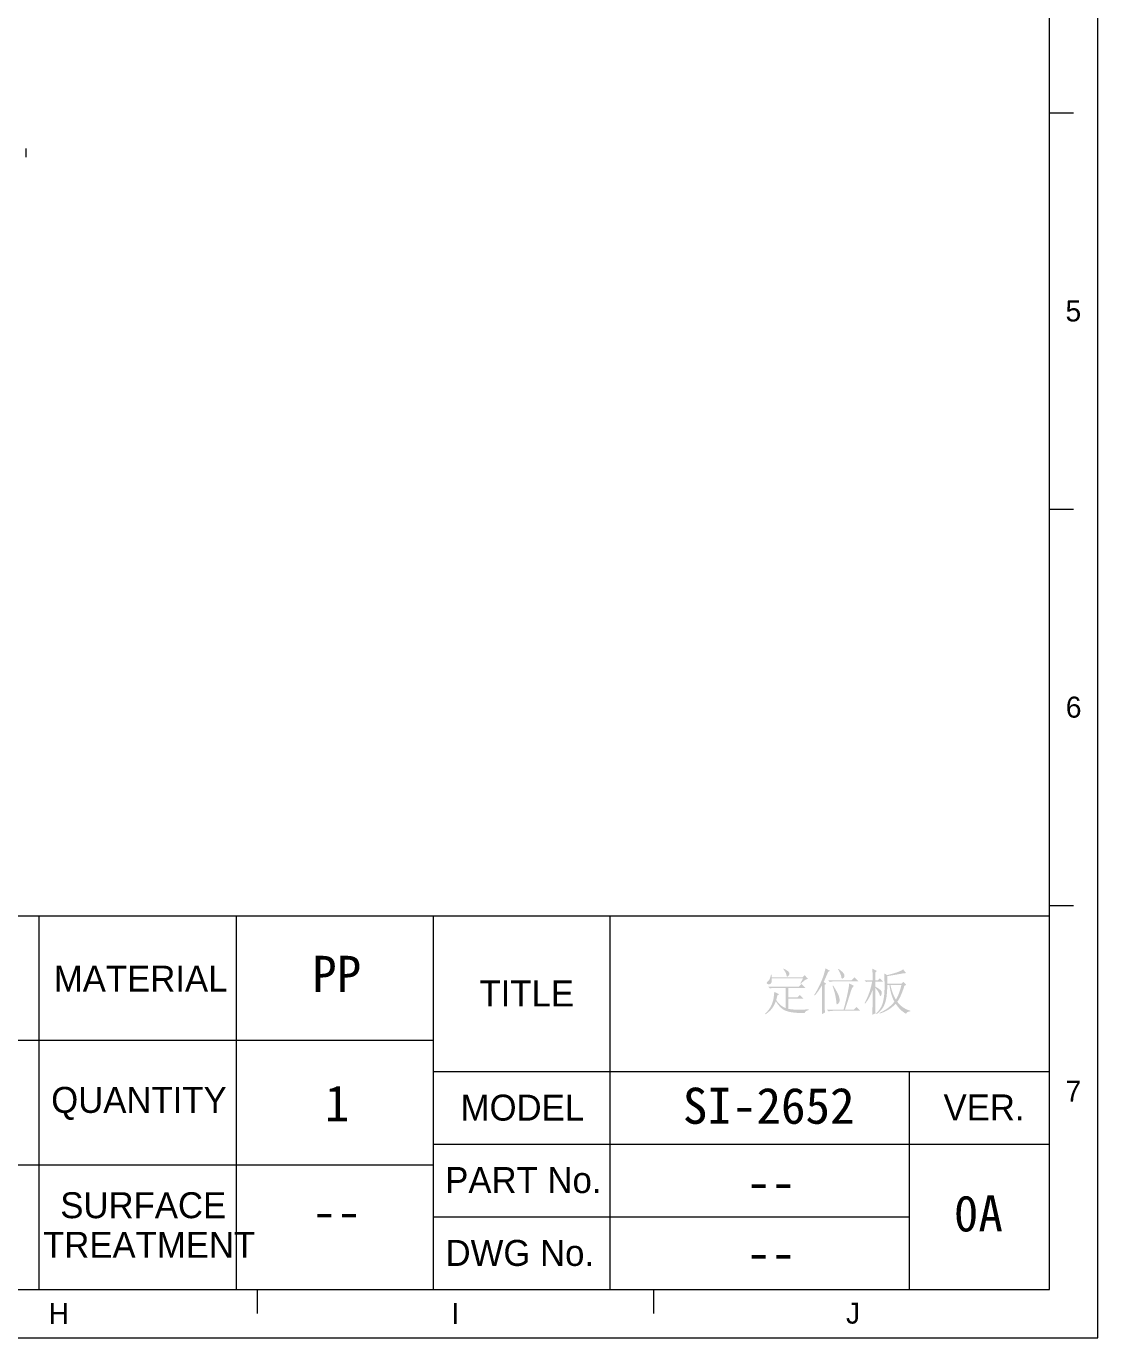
# Model space of a CAD drawing. Header units: millimetres. Extents: x 0 to 2822, y 422 to 2401.
# Drawn here: x 2077 to 2822, y 422 to 1334 of the extents above; entities that cross this region are included whole.
import ezdxf

# ---------------------------------------------------------------- set-up
doc = ezdxf.new("R2010")
doc.units = ezdxf.units.MM

msp = doc.modelspace()

# ---------------------------------------------------------------- hatches: boundary and pattern name
at = {"true_color": 0x00ffff}
h = msp.add_hatch(color=4, dxfattribs=at)
h.paths.add_polyline_path([(2599.391045, 659.660495), (2599.135246, 658.799032), (2598.913554, 657.988935), (2598.725969, 657.230101), (2598.57249, 656.522426), (2598.919938, 655.98843), (2599.280156, 655.477856), (2599.653151, 654.990717), (2600.038929, 654.527027), (2600.437498, 654.086798), (2600.848863, 653.670042), (2601.27303, 653.276774), (2601.710007, 652.907005), (2602.151271, 652.56284), (2602.588291, 652.246374), (2603.021061, 651.957606), (2603.449574, 651.696537), (2603.873823, 651.463166), (2604.293803, 651.257494), (2604.709507, 651.07952), (2605.120928, 650.929245), (2605.120928, 664.980825), (2597.481084, 664.980825), (2596.611059, 664.95521), (2595.775348, 664.878436), (2594.97395, 664.750606), (2594.206865, 664.571823), (2592.978757, 665.799379), (2614.261179, 665.799379), (2616.17114, 667.70934), (2618.899656, 664.980825), (2607.030888, 664.980825), (2607.030888, 658.296237), (2613.169773, 658.296237), (2614.943584, 660.069497), (2617.535398, 657.477682), (2607.030888, 657.477682), (2607.030888, 650.383542), (2607.983725, 650.224739), (2608.93228, 650.089391), (2609.876558, 649.977491), (2610.816566, 649.889033), (2611.752311, 649.82401), (2612.683799, 649.782416), (2613.611037, 649.764244), (2614.534031, 649.769488), (2615.444258, 649.789665), (2616.333189, 649.81629), (2617.200816, 649.849347), (2618.047132, 649.888826), (2618.872133, 649.934713), (2619.67581, 649.986994), (2620.458158, 650.045658), (2621.21917, 650.11069), (2621.21917, 649.564436), (2620.666902, 649.440981), (2620.170121, 649.274841), (2619.728815, 649.066017), (2619.342971, 648.814507), (2619.012575, 648.520314), (2618.737616, 648.183435), (2618.518079, 647.803871), (2618.353953, 647.381623), (2617.481306, 647.40117), (2616.636901, 647.425498), (2615.820739, 647.454607), (2615.03282, 647.488499), (2614.273146, 647.527174), (2613.541717, 647.570633), (2612.838534, 647.618877), (2612.163598, 647.671907), (2611.51691, 647.729723), (2610.89847, 647.792327), (2610.308279, 647.859719), (2609.746339, 647.9319), (2609.212649, 648.00887), (2608.707211, 648.090632), (2608.230025, 648.177184), (2607.781092, 648.268529), (2606.932615, 648.473246), (2606.126809, 648.712024), (2605.363662, 648.984871), (2604.643162, 649.291791), (2603.965294, 649.632792), (2603.330046, 650.00788), (2602.737406, 650.417061), (2602.18736, 650.860343), (2601.663955, 651.338996), (2601.151247, 651.853874), (2600.649237, 652.404977), (2600.157923, 652.992306), (2599.677306, 653.61586), (2599.207387, 654.275638), (2598.748164, 654.971642), (2598.299638, 655.703872), (2597.988235, 654.937537), (2597.668351, 654.207434), (2597.339978, 653.513569), (2597.003111, 652.855949), (2596.657744, 652.23458), (2596.303869, 651.649468), (2595.94148, 651.10062), (2595.570572, 650.588043), (2595.171964, 650.092517), (2594.72648, 649.594822), (2594.234113, 649.094955), (2593.694855, 648.592919), (2593.108701, 648.088712), (2592.475644, 647.582335), (2591.795678, 647.073787), (2591.068796, 646.563069), (2590.795945, 646.972622), (2591.424794, 647.588657), (2592.015293, 648.208937), (2592.567436, 648.833467), (2593.081215, 649.462254), (2593.556624, 650.095305), (2593.993657, 650.732625), (2594.392307, 651.374221), (2594.752568, 652.0201), (2595.07976, 652.667063), (2595.379214, 653.311907), (2595.650944, 653.954633), (2595.894962, 654.59524), (2596.111282, 655.233728), (2596.299916, 655.870097), (2596.460877, 656.504348), (2596.594178, 657.13648), (2596.811435, 658.402544), (2596.986161, 659.677238), (2597.11841, 660.96051), (2597.208232, 662.252309), (2600.482451, 660.6152)])
h.paths.add_polyline_path([(2603.483818, 678.0777), (2603.75667, 678.350551), (2604.374667, 678.019074), (2604.933023, 677.706775), (2605.431732, 677.413661), (2605.870787, 677.139738), (2606.250181, 676.885013), (2606.569909, 676.649492), (2606.829963, 676.433182), (2607.030337, 676.236089), (2607.190223, 676.049485), (2607.328812, 675.865044), (2607.446097, 675.682761), (2607.542072, 675.502629), (2607.61673, 675.324641), (2607.670066, 675.148792), (2607.702072, 674.975074), (2607.712742, 674.803481), (2607.674312, 674.462417), (2607.559091, 674.121352), (2607.367181, 673.780288), (2607.098688, 673.439223), (2606.952755, 673.279361), (2606.821711, 673.140835), (2606.705563, 673.023638), (2606.604317, 672.927764), (2606.517979, 672.853207), (2606.446557, 672.79996), (2606.390057, 672.768016), (2606.348484, 672.75737), (2606.218442, 672.776543), (2606.101178, 672.834066), (2605.996703, 672.929947), (2605.905031, 673.06419), (2605.826175, 673.236803), (2605.760148, 673.447793), (2605.706962, 673.697165), (2605.666631, 673.984926), (2605.542814, 674.436837), (2605.376416, 674.9058), (2605.167436, 675.391817), (2604.915875, 675.894887), (2604.621733, 676.415011), (2604.28501, 676.952187), (2603.905705, 677.506417)])
h.paths.add_polyline_path([(2615.352586, 668.118893), (2617.126396, 671.529262), (2595.434421, 671.529262), (2595.447476, 671.147431), (2595.452535, 670.786387), (2595.449599, 670.446127), (2595.438668, 670.126652), (2595.419743, 669.82796), (2595.392825, 669.550052), (2595.357915, 669.292925), (2595.315014, 669.056579), (2595.264123, 668.841014), (2595.205242, 668.646229), (2595.138372, 668.472222), (2595.063514, 668.318993), (2594.980669, 668.186541), (2594.889837, 668.074866), (2594.79102, 667.983966), (2594.684217, 667.913841), (2594.469891, 667.801856), (2594.270505, 667.704845), (2594.086066, 667.622793), (2593.916581, 667.555689), (2593.762057, 667.50352), (2593.622499, 667.466272), (2593.497915, 667.443932), (2593.38831, 667.436489), (2593.119696, 667.457788), (2592.859557, 667.52172), (2592.607893, 667.628338), (2592.364704, 667.777691), (2592.155707, 667.935296), (2592.006551, 668.067424), (2591.917134, 668.174023), (2591.887351, 668.255043), (2591.904404, 668.397853), (2591.955564, 668.55344), (2592.04083, 668.721817), (2592.160203, 668.902997), (2592.313682, 669.096993), (2592.501267, 669.303817), (2592.722959, 669.523482), (2592.978757, 669.756003), (2593.307032, 670.092623), (2593.609727, 670.488981), (2593.886841, 670.945077), (2594.138377, 671.460912), (2594.364332, 672.036484), (2594.564707, 672.671794), (2594.739503, 673.366842), (2594.888718, 674.121628), (2595.434421, 674.121628), (2595.434421, 672.347817), (2616.853545, 672.347817), (2618.353953, 673.848776), (2620.673467, 671.12026), (2620.430458, 671.107471), (2620.178923, 671.069101), (2619.918861, 671.005151), (2619.650273, 670.915622), (2619.373158, 670.800513), (2619.087517, 670.659823), (2618.793349, 670.493555), (2618.490654, 670.301706), (2618.179433, 670.084277), (2617.859685, 669.841269), (2617.53141, 669.572681), (2617.194609, 669.278512), (2616.849281, 668.958765), (2616.495427, 668.613437), (2616.133046, 668.242529), (2615.762138, 667.846042)])
h = msp.add_hatch(color=4, dxfattribs=at)
h.paths.add_polyline_path([(2630.371733, 646.69977), (2630.380128, 646.967292), (2630.388257, 647.258263), (2630.396121, 647.572682), (2630.40372, 647.910549), (2630.411054, 648.271864), (2630.418122, 648.656627), (2630.424925, 649.064839), (2630.431463, 649.496499), (2630.437735, 649.951606), (2630.443741, 650.430163), (2630.449481, 650.932167), (2630.454955, 651.457619), (2630.460163, 652.00652), (2630.465105, 652.578869), (2630.469781, 653.174666), (2630.474191, 653.793911), (2630.478334, 654.436604), (2630.48221, 655.102746), (2630.48582, 655.792335), (2630.489163, 656.505373), (2630.492239, 657.241859), (2630.495048, 658.001793), (2630.49759, 658.785176), (2630.499865, 659.592006), (2630.501873, 660.422285), (2630.503613, 661.276012), (2630.505086, 662.153187), (2630.506291, 663.053811), (2630.507229, 663.977882), (2630.507899, 664.925402), (2630.508301, 665.89637), (2630.508435, 666.890786), (2629.800545, 665.73331), (2629.10976, 664.64833), (2628.436081, 663.635839), (2627.779506, 662.695831), (2627.140036, 661.828299), (2626.517671, 661.033236), (2625.91241, 660.310637), (2625.324255, 659.660495), (2624.914702, 659.933346), (2625.555258, 660.967186), (2626.180887, 662.022323), (2626.791593, 663.098764), (2627.387385, 664.196514), (2627.968268, 665.315581), (2628.534249, 666.455972), (2629.085334, 667.617691), (2629.621529, 668.800747), (2630.134107, 669.996616), (2630.614742, 671.196767), (2631.063428, 672.401195), (2631.480158, 673.609893), (2631.864927, 674.822854), (2632.217728, 676.040072), (2632.538553, 677.26154), (2632.827397, 678.487253), (2635.965466, 676.850143), (2634.737358, 676.167739), (2634.4693, 675.564481), (2634.210829, 674.98254), (2633.961948, 674.421915), (2633.722657, 673.882607), (2633.492959, 673.364615), (2633.272855, 672.86794), (2633.062346, 672.392582), (2632.861435, 671.93854), (2632.670123, 671.505814), (2632.488411, 671.094405), (2632.316301, 670.704313), (2632.153795, 670.335537), (2632.000895, 669.988077), (2631.857601, 669.661934), (2631.723916, 669.357108), (2631.599841, 669.073598), (2633.373101, 667.846042), (2632.281694, 667.027487), (2632.281827, 666.017484), (2632.282224, 665.033862), (2632.282887, 664.07662), (2632.283815, 663.145758), (2632.285009, 662.241276), (2632.286469, 661.363174), (2632.288194, 660.511452), (2632.290186, 659.686109), (2632.292445, 658.887145), (2632.29497, 658.114561), (2632.297762, 657.368355), (2632.300821, 656.648528), (2632.304147, 655.955079), (2632.307741, 655.288008), (2632.311603, 654.647315), (2632.315732, 654.033), (2632.320129, 653.445063), (2632.324795, 652.883503), (2632.329729, 652.34832), (2632.334932, 651.839514), (2632.340404, 651.357085), (2632.346144, 650.901033), (2632.352154, 650.471357), (2632.358434, 650.068057), (2632.364983, 649.691133), (2632.371802, 649.340585), (2632.378891, 649.016413), (2632.386251, 648.718615), (2632.393881, 648.447193), (2632.401781, 648.202146), (2632.409953, 647.983474), (2632.418396, 647.791176)])
h.paths.add_polyline_path([(2641.558647, 677.94155), (2641.9682, 678.214401), (2642.44746, 677.845625), (2642.89636, 677.489639), (2643.314898, 677.146443), (2643.703073, 676.816037), (2644.060885, 676.498421), (2644.388334, 676.193594), (2644.685417, 675.901558), (2644.952135, 675.622311), (2645.188487, 675.355855), (2645.394472, 675.102188), (2645.570088, 674.861311), (2645.715336, 674.633224), (2645.830214, 674.417927), (2645.914722, 674.21542), (2645.968859, 674.025703), (2645.992623, 673.848776), (2645.997867, 673.520502), (2645.979695, 673.217807), (2645.938101, 672.940692), (2645.873078, 672.689157), (2645.78462, 672.463202), (2645.67272, 672.262826), (2645.537372, 672.088031), (2645.378569, 671.938815), (2645.216564, 671.810916), (2645.071611, 671.70007), (2644.943712, 671.606277), (2644.832866, 671.529538), (2644.739073, 671.469852), (2644.662334, 671.427219), (2644.602648, 671.401639), (2644.560015, 671.393112), (2644.398009, 671.416548), (2644.253057, 671.486862), (2644.125157, 671.604058), (2644.014312, 671.768145), (2643.920519, 671.979128), (2643.843779, 672.237014), (2643.784093, 672.541809), (2643.74146, 672.89352), (2643.617824, 673.42005), (2643.451555, 673.976443), (2643.242653, 674.562691), (2642.991118, 675.17879), (2642.69695, 675.824731), (2642.360149, 676.500509), (2641.980715, 677.206117)])
h.paths.add_polyline_path([(2634.601208, 670.301706), (2651.108452, 670.301706), (2653.018413, 672.211667), (2655.746929, 669.483151), (2638.966833, 669.483151), (2638.156762, 669.457528), (2637.363692, 669.380694), (2636.587676, 669.2527), (2635.828765, 669.073598)])
h.paths.add_polyline_path([(2637.738726, 666.345083), (2638.148279, 666.617934), (2638.563324, 665.949926), (2638.956005, 665.31016), (2639.32632, 664.698636), (2639.674266, 664.115356), (2639.999844, 663.560321), (2640.30305, 663.033531), (2640.583884, 662.534987), (2640.842343, 662.064689), (2641.078427, 661.622639), (2641.292133, 661.208838), (2641.48346, 660.823286), (2641.652406, 660.465984), (2641.79897, 660.136933), (2641.923149, 659.836133), (2642.024944, 659.563586), (2642.104351, 659.319293), (2642.23225, 658.872626), (2642.343096, 658.453704), (2642.436888, 658.062519), (2642.513628, 657.699064), (2642.573314, 657.363334), (2642.615947, 657.055322), (2642.641527, 656.775022), (2642.650054, 656.522426), (2642.638324, 656.189888), (2642.60314, 655.874404), (2642.544508, 655.575972), (2642.462434, 655.294594), (2642.356925, 655.030269), (2642.227986, 654.782998), (2642.075626, 654.552779), (2641.89985, 654.339614), (2641.719652, 654.147765), (2641.554427, 653.981496), (2641.404163, 653.840807), (2641.268846, 653.725698), (2641.148464, 653.636168), (2641.043003, 653.572219), (2640.952451, 653.533849), (2640.876794, 653.521059), (2640.7807, 653.53597), (2640.69746, 653.580711), (2640.627061, 653.655295), (2640.569492, 653.759735), (2640.524738, 653.894045), (2640.492787, 654.058236), (2640.473625, 654.252322), (2640.467241, 654.476315), (2640.426752, 654.906909), (2640.373492, 655.380136), (2640.307454, 655.895996), (2640.228634, 656.454489), (2640.137023, 657.055615), (2640.032617, 657.699374), (2639.915407, 658.385766), (2639.785388, 659.114792), (2639.634029, 659.884307), (2639.452807, 660.692172), (2639.241729, 661.538394), (2639.000802, 662.422979), (2638.730031, 663.345934), (2638.429424, 664.307266), (2638.098987, 665.306979)])
h.paths.add_polyline_path([(2649.335193, 668.118893), (2652.609411, 666.345083), (2652.455835, 666.246497), (2652.302272, 666.121271), (2652.148722, 665.969404), (2651.995185, 665.790896), (2651.841661, 665.585745), (2651.68815, 665.353951), (2651.534651, 665.095513), (2651.381166, 664.81043), (2651.227693, 664.498702), (2651.074234, 664.160327), (2650.920787, 663.795305), (2650.767353, 663.403634), (2650.613932, 662.985315), (2650.460524, 662.540346), (2650.307129, 662.068727), (2650.153747, 661.570456), (2649.994842, 661.044997), (2649.825292, 660.491816), (2649.645096, 659.910913), (2649.454255, 659.302291), (2649.252769, 658.665951), (2649.040637, 658.001895), (2648.81786, 657.310123), (2648.584437, 656.590639), (2648.34037, 655.843443), (2648.085656, 655.068538), (2647.820298, 654.265924), (2647.544294, 653.435604), (2647.257645, 652.577578), (2646.96035, 651.691849), (2646.652411, 650.778418), (2646.333825, 649.837287), (2652.47271, 649.837287), (2654.382671, 651.7478), (2657.111187, 649.018733), (2638.284429, 649.018733), (2637.414714, 648.993196), (2636.579106, 648.916551), (2635.777605, 648.788747), (2635.01021, 648.609731), (2633.782654, 649.837287), (2645.378569, 649.837287), (2645.77932, 651.230329), (2646.163018, 652.612725), (2646.529662, 653.984476), (2646.879253, 655.345582), (2647.211791, 656.696042), (2647.527275, 658.035857), (2647.825707, 659.365026), (2648.107085, 660.68355), (2648.239777, 661.328065), (2648.365004, 661.948613), (2648.482767, 662.545193), (2648.593067, 663.117803), (2648.695907, 663.666442), (2648.791287, 664.191108), (2648.87921, 664.691799), (2648.959677, 665.168514), (2649.03269, 665.62125), (2649.09825, 666.050008), (2649.156358, 666.454784), (2649.207018, 666.835578), (2649.250229, 667.192387), (2649.285994, 667.525211), (2649.314315, 667.834047)])
h = msp.add_hatch(color=4, dxfattribs=at)
h.paths.add_polyline_path([(2687.682873, 666.345083), (2687.391903, 665.422613), (2687.098801, 664.531058), (2686.803567, 663.670417), (2686.506201, 662.840688), (2686.206704, 662.041872), (2685.905075, 661.273968), (2685.601314, 660.536974), (2685.295422, 659.830889), (2684.987398, 659.155714), (2684.677243, 658.511447), (2684.364956, 657.898087), (2684.050537, 657.315634), (2683.733987, 656.764086), (2683.415304, 656.243444), (2683.094491, 655.753705), (2682.771545, 655.29487), (2683.254365, 654.695339), (2683.747842, 654.124581), (2684.251978, 653.582594), (2684.766772, 653.069381), (2685.292225, 652.584942), (2685.828336, 652.129278), (2686.375104, 651.70239), (2686.932532, 651.304278), (2687.500617, 650.934943), (2688.079361, 650.594387), (2688.668763, 650.282609), (2689.268823, 649.999612), (2689.879542, 649.745394), (2690.500919, 649.519959), (2691.132954, 649.323305), (2691.775647, 649.155434), (2691.775647, 648.609731), (2691.193695, 648.554308), (2690.67568, 648.456252), (2690.221614, 648.315563), (2689.831511, 648.132241), (2689.505383, 647.906286), (2689.243243, 647.637697), (2689.045105, 647.326476), (2688.910981, 646.972622), (2688.435087, 647.223621), (2687.962384, 647.499129), (2687.492874, 647.799148), (2687.026557, 648.12368), (2686.563435, 648.472725), (2686.103507, 648.846286), (2685.646776, 649.244365), (2685.193241, 649.666962), (2684.742903, 650.11408), (2684.295764, 650.585719), (2683.851824, 651.081883), (2683.411084, 651.602572), (2682.973545, 652.147787), (2682.539207, 652.717531), (2682.108071, 653.311806), (2681.680139, 653.930612), (2681.109392, 653.344317), (2680.522663, 652.77936), (2679.919952, 652.23574), (2679.301258, 651.713452), (2678.666579, 651.212494), (2678.015915, 650.732862), (2677.349266, 650.274552), (2676.666629, 649.837563), (2675.968006, 649.42189), (2675.253394, 649.027531), (2674.522793, 648.654481), (2673.776203, 648.302739), (2673.013622, 647.9723), (2672.235049, 647.663161), (2671.440484, 647.375319), (2670.629926, 647.108772), (2670.357075, 647.518325), (2671.164971, 647.900421), (2671.951551, 648.296367), (2672.716815, 648.706166), (2673.460761, 649.12982), (2674.183392, 649.567329), (2674.884705, 650.018695), (2675.564703, 650.483921), (2676.223383, 650.963007), (2676.860748, 651.455955), (2677.476795, 651.962767), (2678.071526, 652.483445), (2678.644941, 653.017989), (2679.197039, 653.566402), (2679.727821, 654.128686), (2680.237286, 654.704841), (2680.725434, 655.29487), (2680.104953, 656.582207), (2679.53996, 657.920756), (2679.030441, 659.310516), (2678.576384, 660.751488), (2678.177775, 662.243671), (2677.834603, 663.787065), (2677.546853, 665.38167), (2677.314514, 667.027487), (2675.814106, 667.027487), (2675.788483, 665.296309), (2675.711649, 663.514179), (2675.583655, 661.680992), (2675.404553, 659.796645), (2675.287324, 658.852311), (2675.140271, 657.929274), (2674.963388, 657.027541), (2674.756668, 656.147118), (2674.520106, 655.288011), (2674.253693, 654.450227), (2673.957425, 653.633773), (2673.631294, 652.838655), (2673.251859, 652.05635), (2672.795686, 651.278328), (2672.262772, 650.504582), (2671.65312, 649.735106), (2670.966728, 648.969893), (2670.203596, 648.208937), (2669.363725, 647.452232), (2668.447114, 646.69977), (2668.037561, 647.108772), (2668.52038, 647.605803), (2668.979752, 648.107604), (2669.415675, 648.614179), (2669.828149, 649.125531), (2670.217176, 649.641663), (2670.582754, 650.162578), (2670.924885, 650.688279), (2671.243567, 651.218771), (2671.538801, 651.754055), (2671.810586, 652.294136), (2672.058924, 652.839016), (2672.283813, 653.388699), (2672.485255, 653.943187), (2672.663248, 654.502485), (2672.817792, 655.066595), (2672.948889, 655.635521), (2673.172724, 656.78243), (2673.366736, 657.937827), (2673.530918, 659.101724), (2673.665262, 660.274135), (2673.769764, 661.455073), (2673.844416, 662.64455), (2673.889212, 663.84258), (2673.904145, 665.049175), (2673.895575, 667.483351), (2673.869901, 669.943209), (2673.827173, 672.428803), (2673.767444, 674.940182), (2675.814106, 673.848776), (2676.5807, 674.049946), (2677.311586, 674.24418), (2678.006763, 674.43148), (2678.666232, 674.611848), (2679.289992, 674.785284), (2679.878044, 674.95179), (2680.430388, 675.111369), (2680.947023, 675.264021), (2681.427949, 675.409749), (2681.873168, 675.548554), (2682.282678, 675.680437), (2682.656479, 675.805401), (2682.994572, 675.923446), (2683.296957, 676.034575), (2683.563633, 676.138789), (2683.794601, 676.236089), (2684.625851, 676.615386), (2685.414623, 677.003312), (2686.160813, 677.399817), (2686.864319, 677.804848), (2688.910981, 675.213034), (2688.48677, 675.204507), (2688.032697, 675.178927), (2687.548768, 675.136294), (2687.034989, 675.076608), (2686.491367, 674.999869), (2685.917908, 674.906076), (2685.314619, 674.79523), (2684.681506, 674.667331), (2684.327116, 674.597516), (2683.946075, 674.524498), (2683.538386, 674.448278), (2683.104049, 674.368856), (2682.643066, 674.286234), (2682.15544, 674.200412), (2681.64117, 674.11139), (2681.100261, 674.019171), (2680.532712, 673.923753), (2679.938525, 673.82514), (2679.317702, 673.72333), (2678.670245, 673.618325), (2677.996156, 673.510126), (2677.295435, 673.398734), (2676.568084, 673.284149), (2675.814106, 673.166372), (2675.814106, 667.846042), (2685.636762, 667.846042), (2687.00102, 669.2103), (2689.047131, 667.163637)])
h.paths.add_polyline_path([(2677.996919, 667.027487), (2678.325012, 665.584188), (2678.695791, 664.18785), (2679.109254, 662.83846), (2679.565402, 661.536005), (2680.064234, 660.280472), (2680.605752, 659.071849), (2681.189954, 657.910122), (2681.81684, 656.795278), (2682.413703, 657.850435), (2682.97646, 658.969529), (2683.50511, 660.152573), (2683.999653, 661.399579), (2684.46009, 662.710561), (2684.886421, 664.085531), (2685.278645, 665.524502), (2685.636762, 667.027487)])
h.paths.add_polyline_path([(2667.491858, 664.980825), (2667.49199, 664.06315), (2667.492388, 663.168926), (2667.493051, 662.298153), (2667.493979, 661.45083), (2667.495173, 660.626958), (2667.496632, 659.826535), (2667.498358, 659.049563), (2667.50035, 658.296039), (2667.502608, 657.565964), (2667.505134, 656.859338), (2667.507926, 656.176161), (2667.510985, 655.516432), (2667.514311, 654.88015), (2667.517905, 654.267316), (2667.521766, 653.677929), (2667.525895, 653.111988), (2667.530293, 652.569495), (2667.534958, 652.050448), (2667.539893, 651.554846), (2667.545095, 651.082691), (2667.550567, 650.63398), (2667.556308, 650.208715), (2667.562318, 649.806894), (2667.568597, 649.428518), (2667.575147, 649.073586), (2667.581966, 648.742098), (2667.589055, 648.434054), (2667.596414, 648.149452), (2667.604044, 647.888294), (2667.611945, 647.650578), (2667.620117, 647.436305), (2667.628559, 647.245473), (2665.445747, 646.290217), (2665.462173, 647.076797), (2665.477551, 647.901748), (2665.49188, 648.76507), (2665.505157, 649.666764), (2665.517382, 650.606831), (2665.528552, 651.585272), (2665.538666, 652.602087), (2665.547722, 653.657278), (2665.555718, 654.750845), (2665.562654, 655.882789), (2665.568527, 657.053111), (2665.573336, 658.261812), (2665.577079, 659.508892), (2665.579754, 660.794352), (2665.581361, 662.118194), (2665.581897, 663.480417), (2665.08309, 662.139595), (2664.54165, 660.845651), (2663.957577, 659.59859), (2663.330872, 658.398419), (2662.661533, 657.245144), (2661.94956, 656.138772), (2661.194955, 655.079309), (2660.397717, 654.066762), (2659.988715, 654.339614), (2660.441065, 655.165629), (2660.877445, 656.006566), (2661.297853, 656.862425), (2661.702289, 657.733205), (2662.09075, 658.618907), (2662.463235, 659.51953), (2662.819742, 660.435075), (2663.16027, 661.365542), (2663.484817, 662.31093), (2663.793382, 663.271239), (2664.085962, 664.24647), (2664.362557, 665.236623), (2664.623164, 666.241697), (2664.867782, 667.261693), (2665.09641, 668.296611), (2665.309045, 669.34645), (2662.171528, 669.34645), (2661.080122, 669.073598), (2659.988715, 670.165004), (2665.581897, 670.165004), (2665.579754, 671.367257), (2665.573336, 672.518349), (2665.562654, 673.618282), (2665.547722, 674.667055), (2665.528552, 675.664669), (2665.505157, 676.611123), (2665.477551, 677.506417), (2665.445747, 678.350551), (2668.583264, 676.713442), (2667.491858, 675.758737), (2667.491858, 670.165004), (2669.128967, 670.165004), (2670.629926, 671.665964), (2672.948889, 669.34645), (2667.491858, 669.34645), (2667.491858, 665.799379), (2667.87449, 665.581421), (2668.237936, 665.370929), (2668.582198, 665.167903), (2668.907275, 664.972341), (2669.213168, 664.784244), (2669.499875, 664.603609), (2669.767397, 664.430437), (2670.015735, 664.264727), (2670.244887, 664.106478), (2670.454855, 663.955688), (2670.645638, 663.812358), (2670.817236, 663.676486), (2670.969649, 663.548071), (2671.102878, 663.427114), (2671.216921, 663.313612), (2671.31178, 663.207565), (2671.471666, 663.002927), (2671.610254, 662.798288), (2671.727539, 662.593649), (2671.823514, 662.389011), (2671.898173, 662.184372), (2671.951508, 661.979733), (2671.983514, 661.775094), (2671.994184, 661.570456), (2671.972807, 661.220589), (2671.908746, 660.853876), (2671.802103, 660.470213), (2671.652982, 660.069497), (2671.570818, 659.877648), (2671.495067, 659.711379), (2671.425738, 659.57069), (2671.362836, 659.455581), (2671.306368, 659.366051), (2671.25634, 659.302102), (2671.212758, 659.263732), (2671.17563, 659.250942), (2671.073129, 659.272258), (2670.970681, 659.336208), (2670.868284, 659.442791), (2670.765939, 659.592006), (2670.663645, 659.783855), (2670.561403, 660.018337), (2670.459213, 660.295452), (2670.357075, 660.6152), (2670.133239, 661.13106), (2669.871015, 661.655446), (2669.570408, 662.18836), (2669.231424, 662.729799), (2668.854071, 663.279766), (2668.438355, 663.838259), (2667.984281, 664.405278)])

# ---------------------------------------------------------------- linework, layer by layer
at = {"color": 5, "lineweight": 0, "true_color": 0x0000ff}
for points in [[(2822.222222, 421.664201), (2822.222222, 2400.558092)], [(2788.624266, 455.261804), (2788.624266, 2366.960348)], [(2788.624266, 1273.359644), (2805.423191, 1273.359644)], [(2788.624266, 997.857098), (2805.423191, 997.857098)], [(2788.624266, 722.354516), (2805.423191, 722.354516)], [(33.597956, 715.10846), (2788.624125, 715.10846)], [(2085.990487, 455.261804), (2085.990487, 715.10839)], [(2223.131472, 455.261804), (2223.131472, 715.10839)], [(2360.27281, 455.261804), (2360.27281, 715.10839)], [(2482.978164, 455.261804), (2482.978164, 715.10839)], [(1717.874461, 628.492908), (2360.272916, 628.492908)], [(2360.27281, 606.839091), (2788.624408, 606.839091)], [(2691.190431, 455.261804), (2691.190431, 606.839126)], [(2360.27281, 556.31334), (2788.624408, 556.31334)], [(1717.874461, 541.877356), (2360.272916, 541.877356)], [(2360.27281, 505.787554), (2691.19036, 505.787554)], [(33.597956, 455.261804), (2788.624125, 455.261804)], [(2237.619138, 455.261804), (2237.619138, 438.463231)], [(2513.12172, 455.261804), (2513.12172, 438.463231)], [(0, 421.664201), (2822.222222, 421.664201)]]:
    msp.add_lwpolyline(points, dxfattribs=at)
at = {"color": 7, "lineweight": 0}
msp.add_lwpolyline([(2076.881341, 1242.564966), (2076.881341, 1248.608402)], dxfattribs=at)

# ---------------------------------------------------------------- texts
at = {"color": 5, "true_color": 0x0000ff, "attachment_point": 1}
for s, insert, char_height in [('{\\fMicrosoftYaHei|b0|i0|c0;5}', (2799.793824, 1143.020974), 14.636585), ('{\\fMicrosoftYaHei|b0|i0|c0;6}', (2799.997773, 867.515207), 14.636585), ('{\\fMicrosoftYaHei|b0|i0|c0;MATERIAL}', (2096.078914, 680.417808), 18.057204), ('{\\fMicrosoftYaHei|b0|i0|c0;TITLE}', (2392.15166, 670.126274), 18.057204), ('{\\fMicrosoftYaHei|b0|i0|c0;QUANTITY}', (2094.256458, 596.111154), 18.057204), ('{\\fMicrosoftYaHei|b0|i0|c0;7}', (2799.793824, 600.430424), 14.636585), ('{\\fMicrosoftYaHei|b0|i0|c0;MODEL}', (2379.045966, 590.737563), 18.057204), ('{\\fMicrosoftYaHei|b0|i0|c0;VER.}', (2714.952146, 590.866685), 18.057204), ('{\\fMicrosoftYaHei|b0|i0|c0;PART No.}', (2368.330065, 540.377553), 18.057204), ('{\\fMicrosoftYaHei|b0|i0|c0;SURFACE}', (2100.581102, 522.869785), 18.057204), ('{\\fMicrosoftYaHei|b0|i0|c0;TREATMENT}', (2088.607466, 495.325213), 18.057204), ('{\\fMicrosoftYaHei|b0|i0|c0;DWG No.}', (2368.556339, 489.690518), 18.057204), ('{\\fMicrosoftYaHei|b0|i0|c0;H}', (2092.486782, 445.881598), 14.636585), ('{\\fMicrosoftYaHei|b0|i0|c0;I}', (2372.559816, 445.881598), 14.636585), ('{\\fMicrosoftYaHei|b0|i0|c0;J}', (2647.086797, 446.126268), 14.636585)]:
    msp.add_mtext(s, dxfattribs=dict(at, insert=insert, char_height=char_height))
at = {"color": 4, "true_color": 0x00ffff, "char_height": 25.079461, "attachment_point": 1}
for s, insert in [('{\\fSimSun|b0|i0|c0;PP}', (2275.749463, 687.281521)), ('{\\fSimSun|b0|i0|c0;1}', (2284.588613, 597.213117)), ('{\\fSimSun|b0|i0|c0;SI-2652}', (2533.621888, 595.536114)), ('{\\fSimSun|b0|i0|c0;--}', (2577.852504, 542.571164)), ('{\\fSimSun|b0|i0|c0;0A}', (2722.108574, 520.665473)), ('{\\fSimSun|b0|i0|c0;--}', (2275.749463, 521.993092)), ('{\\fSimSun|b0|i0|c0;--}', (2577.852504, 493.449305))]:
    msp.add_mtext(s, dxfattribs=dict(at, insert=insert))

doc.saveas('drawing.dxf')
